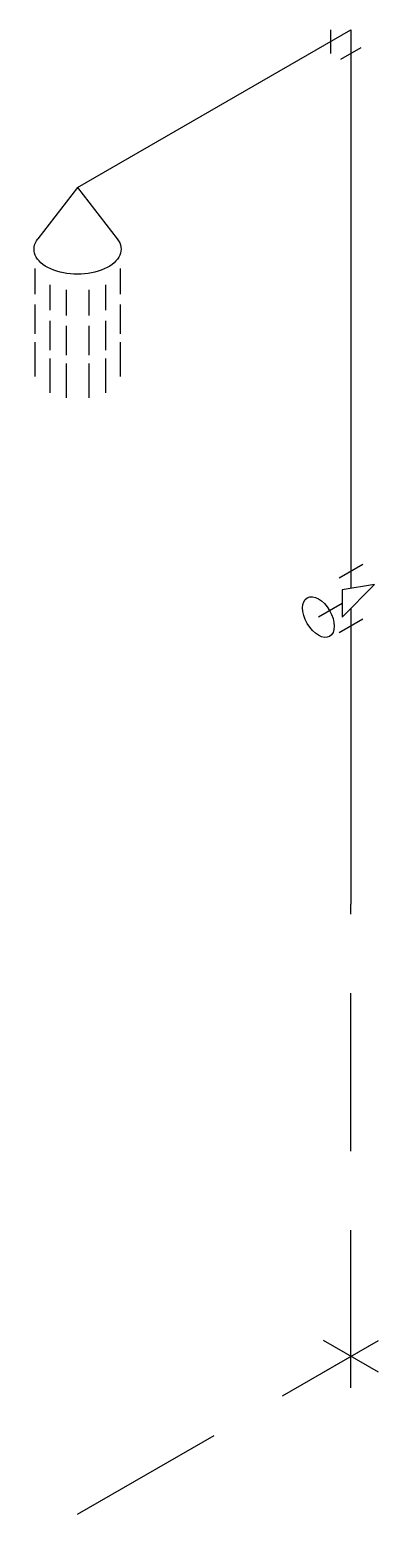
# Model space of a CAD drawing. Header units: millimetres. Extents: x -2834 to -2833.45, y 1142.36 to 1144.71.
import ezdxf

# ---------------------------------------------------------------- set-up
doc = ezdxf.new("R2010")
doc.units = ezdxf.units.MM
doc.linetypes.add('HIDDEN', pattern=[0.375, 0.25, -0.125])
doc.layers.add('Hds_iso_símbolos', color=2, linetype='Continuous')
doc.layers.add('Hds_iso_tubos', color=5, linetype='Continuous')

msp = doc.modelspace()

# ---------------------------------------------------------------- linework, layer by layer
at = {"layer": 'Hds_iso_símbolos'}
for p, q in [((-2833.5258, 1144.707), (-2833.5258, 1144.6695)), ((-2833.5096, 1144.6601), (-2833.4771, 1144.6789)), ((-2833.9264, 1144.457), (-2833.9893, 1144.3758)), ((-2833.9264, 1144.457), (-2833.8635, 1144.3758)), ((-2833.994, 1144.3288), (-2833.994, 1144.2884)), ((-2833.8587, 1144.3288), (-2833.8587, 1144.2884)), ((-2833.9705, 1144.3032), (-2833.9705, 1144.2628)), ((-2833.9442, 1144.295), (-2833.9442, 1144.2546)), ((-2833.9086, 1144.295), (-2833.9086, 1144.2546)), ((-2833.8822, 1144.3032), (-2833.8822, 1144.2628)), ((-2833.994, 1144.2719), (-2833.994, 1144.2256)), ((-2833.8587, 1144.2719), (-2833.8587, 1144.2256)), ((-2833.9705, 1144.2462), (-2833.9705, 1144.2)), ((-2833.8822, 1144.2462), (-2833.8822, 1144.2)), ((-2833.9442, 1144.2381), (-2833.9442, 1144.1918)), ((-2833.9086, 1144.2381), (-2833.9086, 1144.1918)), ((-2833.994, 1144.2124), (-2833.994, 1144.1579)), ((-2833.8587, 1144.2124), (-2833.8587, 1144.1579)), ((-2833.9705, 1144.1868), (-2833.9705, 1144.1323)), ((-2833.9442, 1144.1786), (-2833.9442, 1144.1241)), ((-2833.9086, 1144.1786), (-2833.9086, 1144.1241)), ((-2833.8822, 1144.1868), (-2833.8822, 1144.1323)), ((-2833.5121, 1143.8395), (-2833.4746, 1143.8611)), ((-2833.4559, 1143.8287), (-2833.5074, 1143.8205)), ((-2833.4559, 1143.8287), (-2833.5074, 1143.7773)), ((-2833.5074, 1143.8205), (-2833.5074, 1143.7773)), ((-2833.5074, 1143.7989), (-2833.5449, 1143.7773)), ((-2833.5121, 1143.7529), (-2833.4746, 1143.7746))]:
    msp.add_line(p, q, dxfattribs=at)
at = {"layer": 'Hds_iso_símbolos', "color": 1, "linetype": 'HIDDEN'}
for p, q in [((-2833.4934, 1142.557), (-2833.4934, 1143.3228)), ((-2833.9264, 1142.357), (-2833.45, 1142.632)), ((-2833.5367, 1142.582), (-2833.45, 1142.632)), ((-2833.45, 1142.582), (-2833.5367, 1142.632))]:
    msp.add_line(p, q, dxfattribs=at)
at = {"layer": 'Hds_iso_símbolos', "extrusion": (0, 0, -1)}
msp.add_ellipse((-2833.9264, 1144.3596), major_axis=(0.0689, 0), ratio=0.57735, start_param=5.862651, end_param=9.845312, dxfattribs=at)
at = {"layer": 'Hds_iso_símbolos', "color": 2, "linetype": 'Continuous'}
msp.add_ellipse((-2833.5449, 1143.7773), major_axis=(-0.0177, 0.0306), ratio=0.57735, dxfattribs=at)
at = {"layer": 'Hds_iso_tubos', "linetype": 'Continuous'}
for p, q in [((-2833.9264, 1144.457), (-2833.4934, 1144.707)), ((-2833.4934, 1144.707), (-2833.4934, 1143.8228)), ((-2833.4934, 1143.7913), (-2833.4934, 1143.3228))]:
    msp.add_line(p, q, dxfattribs=at)

doc.saveas('drawing.dxf')
